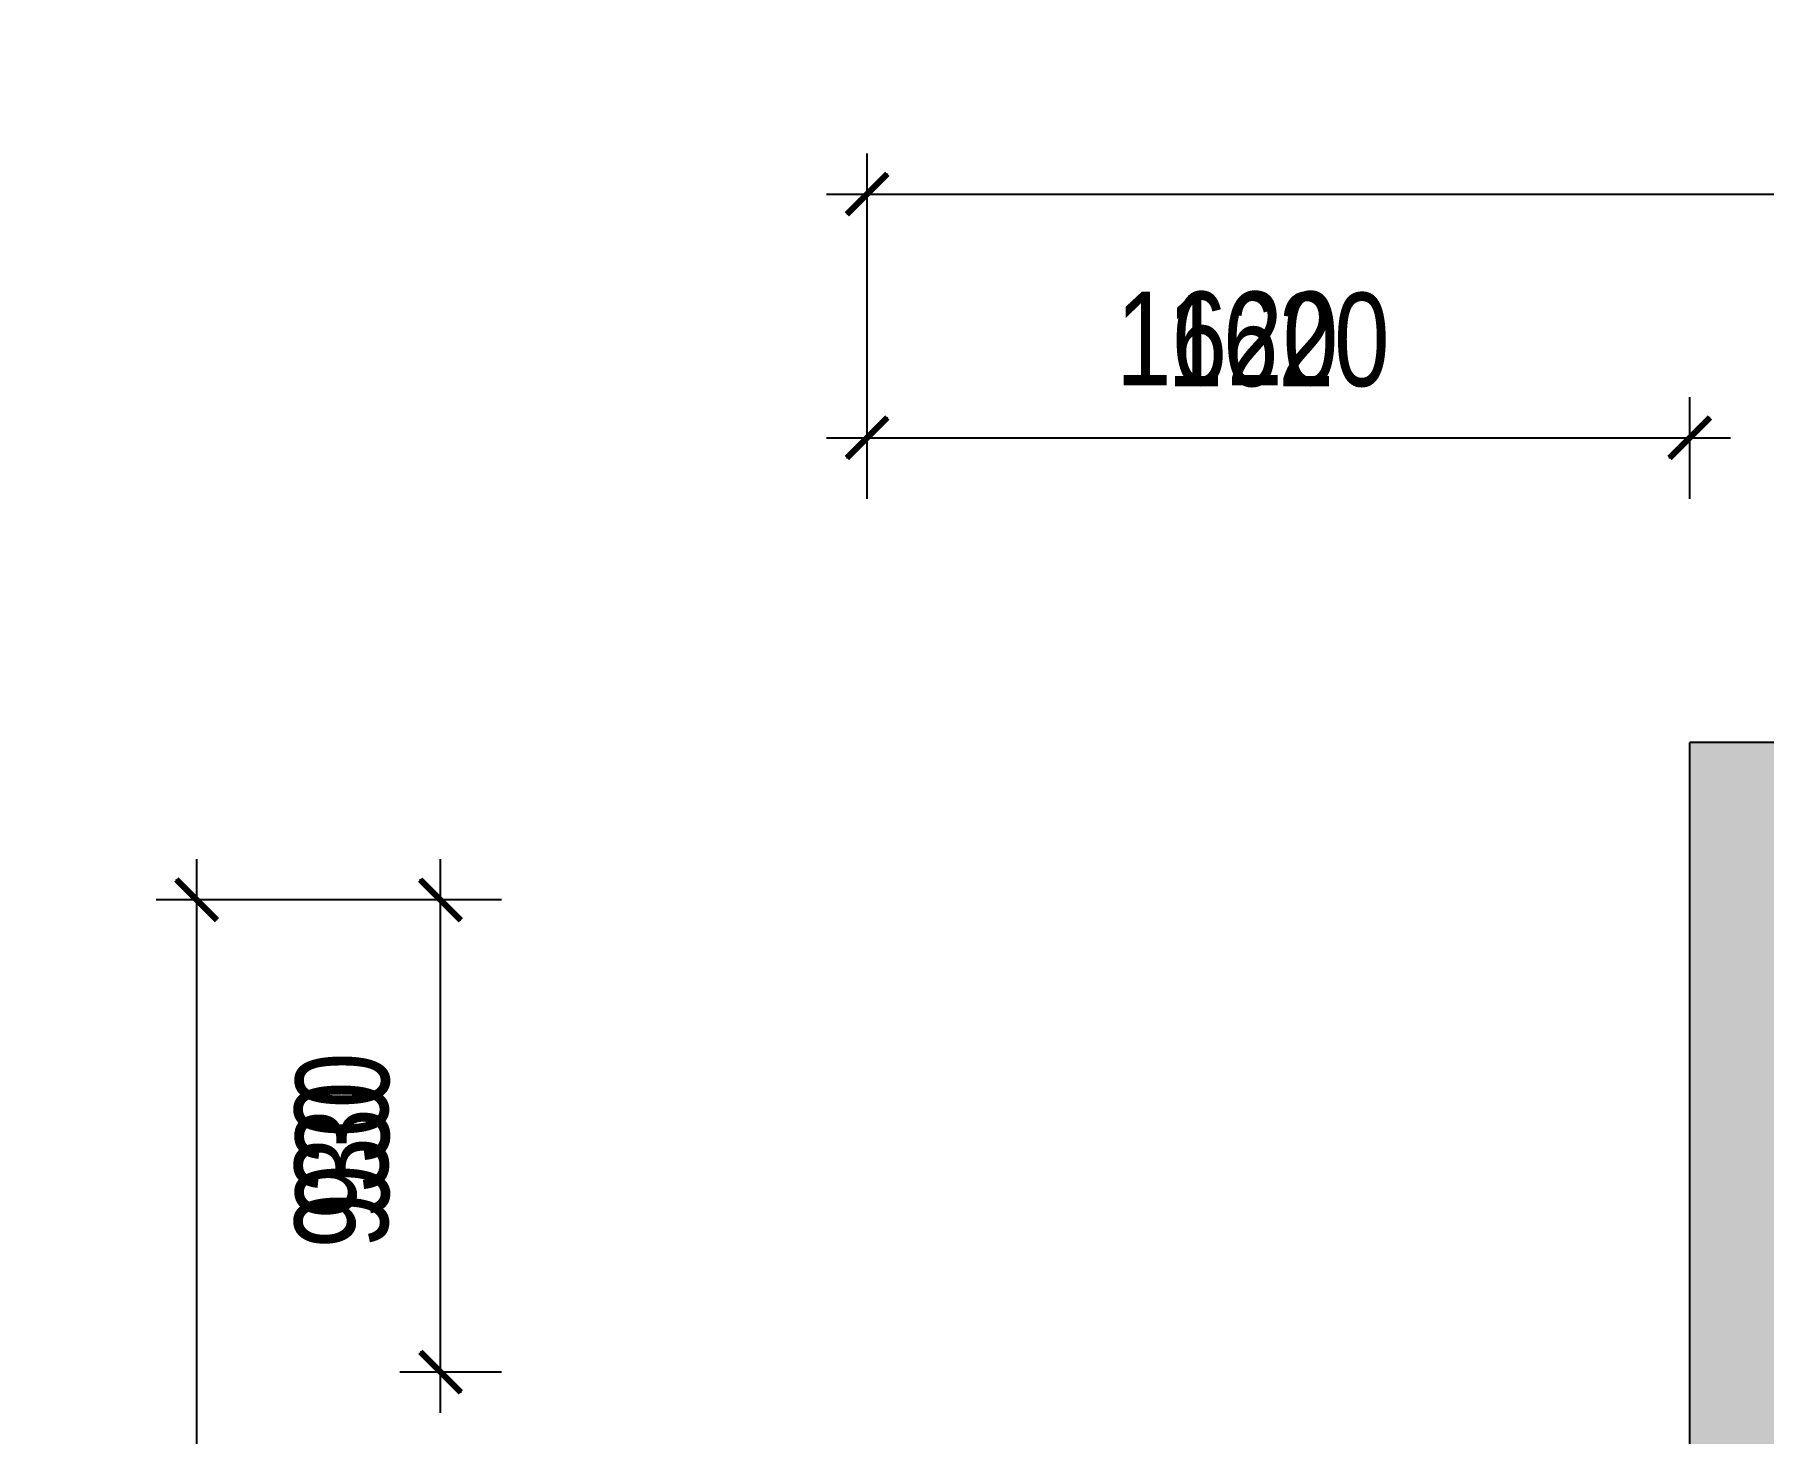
# Model space of a CAD drawing. Header units: millimetres. Extents: x -23568 to 99064, y -162914 to -58422.
# Drawn here: x 18148 to 21552, y -151607 to -148852 of the extents above; entities that cross this region are included whole.
import ezdxf

# ---------------------------------------------------------------- set-up
doc = ezdxf.new("R2010")
doc.units = ezdxf.units.MM
doc.header["$LTSCALE"] = 0.01
doc.linetypes.add('ACAD_ISO03W100', pattern=[30, 12, -18])
doc.layers.add('layer 1', color=7, linetype='Continuous')
doc.layers.add('RC-FIN【天花造型】', color=30, linetype='Continuous')
doc.styles.add('DIM_FONT', font='SIMPLEX.shx', dxfattribs={"width": 0.8})
doc.styles.add('英文字体', font='stylu.ttf', dxfattribs={"width": 0.8})
doc.dimstyles.new('t-60', dxfattribs={"dimscale": 80, "dimtxt": 2.3, "dimasz": 1, "dimexe": 1, "dimexo": 1, "dimgap": 0.5, "dimtad": 0, "dimdec": 0, "dimrnd": 5, "dimzin": 0, "dimdsep": 46, "dimtxsty": '英文字体', "dimblk": 'ARCHTICK', "dimcen": 0.09, "dimdle": 1, "dimclrd": 8, "dimclre": 8, "dimclrt": 2, "dimadec": 0, "dimazin": 0, "dimtfac": 1, "dimtdec": 0, "dimtix": 1, "dimtmove": 2, "dimatfit": 2, "dimldrblk": 'DOT', "dimfxl": 0, "dimtvp": 1, "dimtolj": 1, "dimtzin": 0, "dimarcsym": 0})

# ---------------------------------------------------------------- blocks, each defined once
blk = doc.blocks.new('_ArchTick')
at = {"color": 0, "linetype": 'ByBlock', "const_width": 0.15}
blk.add_lwpolyline([(-0.5, -0.5), (0.5, 0.5)], dxfattribs=at)
blk = doc.blocks.new('*D508')
at = {"color": 8, "lineweight": -2, "transparency": 16777216}
for p, q in [((19787.5, -149766.2), (19787.5, -149566.2)), ((21407.5, -149766.2), (21407.5, -149566.2)), ((19707.5, -149646.2), (21487.5, -149646.2))]:
    blk.add_line(p, q, dxfattribs=at)
at = {"layer": 'Defpoints', "color": 0, "transparency": 16777216}
for p in [(21407.5, -149646.2), (19787.5, -149846.2), (21407.5, -149846.2)]:
    blk.add_point(p, dxfattribs=at)
at = {"color": 8, "lineweight": -2, "transparency": 16777216, "xscale": 80, "yscale": 80, "zscale": 80, "rotation": 180}
blk.add_blockref('_ArchTick', (19787.5, -149646.2), dxfattribs=at)
at = {"color": 8, "lineweight": -2, "transparency": 16777216, "xscale": 80, "yscale": 80, "zscale": 80}
blk.add_blockref('_ArchTick', (21407.5, -149646.2), dxfattribs=at)
at = {"color": 2, "transparency": 16777216, "insert": (20597.5, -149453.9), "char_height": 184, "attachment_point": 5, "style": '英文字体'}
blk.add_mtext('\\A1;1620', dxfattribs=at)
blk = doc.blocks.new('_DOT')
at = {"color": 0, "linetype": 'ByBlock'}
blk.add_line((-0.5, 0), (-1, 0), dxfattribs=at)
at = {"color": 0, "linetype": 'ByBlock', "const_width": 0.5}
blk.add_lwpolyline([(-0.25, 0, 1), (0.25, 0, 1)], format="xyb", close=True, dxfattribs=at)
blk = doc.blocks.new('*D525')
at = {"color": 8, "lineweight": -2, "transparency": 16777216}
for p, q in [((18947.5, -151566.2), (18947.5, -150476.2)), ((19067.5, -150556.2), (18867.5, -150556.2)), ((19067.5, -151486.2), (18867.5, -151486.2))]:
    blk.add_line(p, q, dxfattribs=at)
at = {"layer": 'Defpoints', "color": 0, "transparency": 16777216}
for p in [(18947.5, -150556.2), (19147.5, -150556.2), (19147.5, -151486.2)]:
    blk.add_point(p, dxfattribs=at)
at = {"color": 8, "lineweight": -2, "transparency": 16777216, "xscale": 80, "yscale": 80, "zscale": 80}
for p, rotation in [((18947.5, -150556.2), 90), ((18947.5, -151486.2), 270)]:
    blk.add_blockref('_ArchTick', p, dxfattribs=dict(at, rotation=rotation))
at = {"color": 2, "transparency": 16777216, "insert": (18755.5, -151021.2), "char_height": 184, "attachment_point": 5, "rotation": 90, "style": '英文字体'}
blk.add_mtext('\\A1;930', dxfattribs=at)
blk = doc.blocks.new('*D527')
at = {"color": 8, "lineweight": -2, "transparency": 16777216}
for p, q in [((19787.5, -149566.2), (19787.5, -149086.2)), ((32637.5, -149566.2), (32637.5, -149086.2)), ((19707.5, -149166.2), (32717.5, -149166.2))]:
    blk.add_line(p, q, dxfattribs=at)
at = {"layer": 'Defpoints', "color": 0, "transparency": 16777216}
for p in [(32637.5, -149166.2), (19787.5, -149646.2), (32637.5, -149646.2)]:
    blk.add_point(p, dxfattribs=at)
at = {"color": 8, "lineweight": -2, "transparency": 16777216, "xscale": 80, "yscale": 80, "zscale": 80, "rotation": 180}
blk.add_blockref('_ArchTick', (19787.5, -149166.2), dxfattribs=at)
at = {"color": 8, "lineweight": -2, "transparency": 16777216, "xscale": 80, "yscale": 80, "zscale": 80}
blk.add_blockref('_ArchTick', (32637.5, -149166.2), dxfattribs=at)
at = {"color": 2, "transparency": 16777216, "insert": (26212.5, -148972.9), "char_height": 184, "attachment_point": 5, "style": '英文字体'}
blk.add_mtext('\\A1;12850', dxfattribs=at)
blk = doc.blocks.new('*D530')
at = {"color": 8, "lineweight": -2, "transparency": 16777216}
for p, q in [((18467.5, -158806.2), (18467.5, -150476.2)), ((18867.5, -150556.2), (18387.5, -150556.2)), ((18867.5, -158726.2), (18387.5, -158726.2))]:
    blk.add_line(p, q, dxfattribs=at)
at = {"layer": 'Defpoints', "color": 0, "transparency": 16777216}
for p in [(18467.5, -150556.2), (18947.5, -150556.2), (18947.5, -158726.2)]:
    blk.add_point(p, dxfattribs=at)
at = {"color": 8, "lineweight": -2, "transparency": 16777216, "xscale": 80, "yscale": 80, "zscale": 80}
for p, rotation in [((18467.5, -150556.2), 90), ((18467.5, -158726.2), 270)]:
    blk.add_blockref('_ArchTick', p, dxfattribs=dict(at, rotation=rotation))
at = {"color": 2, "transparency": 16777216, "insert": (18268.9, -154641.2), "char_height": 184, "attachment_point": 5, "rotation": 90, "style": '英文字体'}
blk.add_mtext('\\A1;8170', dxfattribs=at)
blk = doc.blocks.new('ADFADAW')
at = {"layer": 'Defpoints'}
h = blk.add_hatch(color=251, dxfattribs=at)
h.dxf.hatch_style = 1
h.paths.add_polyline_path([(22067.5, -166462.6), (21407.5, -166462.6), (21407.5, -171702.6), (21627.5, -171702.6), (21697.5, -171702.6), (21697.5, -167912.6), (22067.5, -167912.6)])
h.paths.add_polyline_path([(27427.5, -167912.6), (27687.5, -167912.6), (27687.5, -170562.6), (28037.5, -170562.6), (28037.5, -167312.6), (28037.5, -166702.6), (27427.5, -166702.6)])
h.paths.add_polyline_path([(30847.5, -167312.6), (30847.5, -169162.6), (31027.5, -169162.6), (31027.5, -166462.6), (30447.5, -166462.6), (30447.5, -166702.6), (30447.5, -167312.6)])
h.paths.add_polyline_path([(32877.5, -171702.6), (32877.5, -168722.6), (32477.5, -168722.6), (32477.5, -168962.6), (32637.5, -168962.6), (32637.5, -171462.6), (29557.5, -171462.6), (29557.5, -174282.6), (29797.5, -174282.6), (29797.5, -171702.6)])
h.paths.add_polyline_path([(28037.5, -172742.6), (27687.5, -172742.6), (27687.5, -175132.6), (28037.5, -175132.6)])
h.paths.add_polyline_path([(19547.5, -175182.6), (20787.5, -175182.6), (20787.5, -174942.6), (19787.5, -174942.6), (19787.5, -171702.6), (19787.5, -171462.6), (19547.5, -171462.6)])
at = {"layer": 'Defpoints', "color": 251}
for p, q in [((19787.5, -165782.6), (19787.5, -165302.6)), ((19707.5, -165382.6), (32717.5, -165382.6)), ((19787.5, -165982.6), (19787.5, -165782.6)), ((21407.5, -165982.6), (21407.5, -165782.6)), ((19707.5, -165862.6), (21487.5, -165862.6)), ((22067.5, -166462.6), (21407.5, -166462.6)), ((21407.5, -171702.6), (21407.5, -166462.6)), ((18467.5, -175022.6), (18467.5, -166692.6)), ((18947.5, -167782.6), (18947.5, -166692.6)), ((18867.5, -166772.6), (18387.5, -166772.6)), ((19067.5, -166772.6), (18867.5, -166772.6)), ((19067.5, -167702.6), (18867.5, -167702.6))]:
    blk.add_line(p, q, dxfattribs=at)
at = {"layer": 'Defpoints', "color": 251, "linetype": 'ByBlock'}
for p, q in [((19827.5, -165342.6), (19747.5, -165422.6)), ((19827.5, -165822.6), (19747.5, -165902.6)), ((21367.5, -165902.6), (21447.5, -165822.6)), ((18507.5, -166812.6), (18427.5, -166732.6)), ((18987.5, -166812.6), (18907.5, -166732.6)), ((18907.5, -167662.6), (18987.5, -167742.6))]:
    blk.add_line(p, q, dxfattribs=at)
at = {"layer": 'Defpoints', "color": 251, "style": '英文字体', "width": 0.8}
blk.add_text('1620', height=184, dxfattribs=at).set_placement((20277.5, -165758.9))
blk.add_text('930', height=184, rotation=90, dxfattribs=at).set_placement((18844.2, -167458.9))
at = {"layer": 'Defpoints', "color": 251, "linetype": 'ByBlock', "style": 'DIM_FONT', "width": 0.8, "flags": 9}
for tag, p, rotation in [('XSIZE', (30947.5, -169789.4), 90), ('YSIZE', (30947.5, -169789.4), 90), ('XSIZE', (28643.3, -174042.6), 180), ('YSIZE', (28643.3, -174042.6), 180)]:
    blk.add_attdef(tag, p, '', height=0.457, rotation=rotation, dxfattribs=at)
blk = doc.blocks.new('SAEFSEFSF')
at = {"layer": 'layer 1'}
h = blk.add_hatch(color=251, dxfattribs=at)
h.dxf.hatch_style = 1
h.paths.add_polyline_path([(22067.5, -166651.7), (21407.5, -166651.7), (21407.5, -171891.7), (21627.5, -171891.7), (21697.5, -171891.7), (21697.5, -168101.7), (22067.5, -168101.7)])
h.paths.add_polyline_path([(27427.5, -168101.7), (27687.5, -168101.7), (27687.5, -170751.7), (28037.5, -170751.7), (28037.5, -167501.7), (28037.5, -166891.7), (27427.5, -166891.7)])
h.paths.add_polyline_path([(30847.5, -167501.7), (30847.5, -169351.7), (31027.5, -169351.7), (31027.5, -166651.7), (30447.5, -166651.7), (30447.5, -166891.7), (30447.5, -167501.7)])
h.paths.add_polyline_path([(32877.5, -171891.7), (32877.5, -168911.7), (32477.5, -168911.7), (32477.5, -169151.7), (32637.5, -169151.7), (32637.5, -171651.7), (29557.5, -171651.7), (29557.5, -174471.7), (29797.5, -174471.7), (29797.5, -171891.7)])
h.paths.add_polyline_path([(28037.5, -172931.7), (27687.5, -172931.7), (27687.5, -175321.7), (28037.5, -175321.7)])
h.paths.add_polyline_path([(19547.5, -175371.7), (20787.5, -175371.7), (20787.5, -175131.7), (19787.5, -175131.7), (19787.5, -171891.7), (19787.5, -171651.7), (19547.5, -171651.7)])
at = {"layer": 'layer 1', "color": 251}
for p, q in [((19787.5, -165971.7), (19787.5, -165491.7)), ((19707.5, -165571.7), (32717.5, -165571.7)), ((19787.5, -166171.7), (19787.5, -165971.7)), ((21407.5, -166171.7), (21407.5, -165971.7)), ((19707.5, -166051.7), (21487.5, -166051.7)), ((22067.5, -166651.7), (21407.5, -166651.7)), ((21407.5, -171891.7), (21407.5, -166651.7)), ((18467.5, -175211.7), (18467.5, -166881.7)), ((18947.5, -167971.7), (18947.5, -166881.7)), ((18867.5, -166961.7), (18387.5, -166961.7)), ((19067.5, -166961.7), (18867.5, -166961.7)), ((19067.5, -167891.7), (18867.5, -167891.7))]:
    blk.add_line(p, q, dxfattribs=at)
at = {"layer": 'layer 1', "color": 251, "linetype": 'ByBlock'}
for p, q in [((19827.5, -165531.7), (19747.5, -165611.7)), ((19827.5, -166011.7), (19747.5, -166091.7)), ((21367.5, -166091.7), (21447.5, -166011.7)), ((18507.5, -167001.7), (18427.5, -166921.7)), ((18987.5, -167001.7), (18907.5, -166921.7)), ((18907.5, -167851.7), (18987.5, -167931.7))]:
    blk.add_line(p, q, dxfattribs=at)
at = {"layer": 'layer 1', "color": 251, "linetype": 'ACAD_ISO03W100', "lineweight": 100, "style": '英文字体', "width": 0.8}
blk.add_text('1620', height=184, dxfattribs=at).set_placement((20277.5, -165948.1))
blk.add_text('930', height=184, rotation=90, dxfattribs=at).set_placement((18844.2, -167648.1))
at = {"layer": 'layer 1', "color": 251, "linetype": 'ByBlock', "style": 'DIM_FONT', "width": 0.8, "flags": 9}
for tag, p, rotation in [('XSIZE', (30947.5, -169978.6), 90), ('YSIZE', (30947.5, -169978.6), 90), ('XSIZE', (28643.3, -174231.7), 180), ('YSIZE', (28643.3, -174231.7), 180)]:
    blk.add_attdef(tag, p, '', height=0.457, rotation=rotation, dxfattribs=at)

msp = doc.modelspace()

# ---------------------------------------------------------------- hatches: boundary and pattern name
h = msp.add_hatch(color=8)
h.dxf.hatch_style = 1
h.paths.add_polyline_path([(22067.5, -150246.2), (21407.5, -150246.2), (21407.5, -155486.2), (21627.5, -155486.2), (21697.5, -155486.2), (21697.5, -151696.2), (22067.5, -151696.2)])
h.paths.add_polyline_path([(27427.5, -151696.2), (27687.5, -151696.2), (27687.5, -154346.2), (28037.5, -154346.2), (28037.5, -151096.2), (28037.5, -150486.2), (27427.5, -150486.2)])
h.paths.add_polyline_path([(30847.5, -151096.2), (30847.5, -152946.2), (31027.5, -152946.2), (31027.5, -150246.2), (30447.5, -150246.2), (30447.5, -150486.2), (30447.5, -151096.2)])
h.paths.add_polyline_path([(32877.5, -155486.2), (32877.5, -152506.2), (32477.5, -152506.2), (32477.5, -152746.2), (32637.5, -152746.2), (32637.5, -155246.2), (29557.5, -155246.2), (29557.5, -158066.2), (29797.5, -158066.2), (29797.5, -155486.2)])
h.paths.add_polyline_path([(28037.5, -156526.2), (27687.5, -156526.2), (27687.5, -158916.2), (28037.5, -158916.2)])
h.paths.add_polyline_path([(19547.5, -158966.2), (20787.5, -158966.2), (20787.5, -158726.2), (19787.5, -158726.2), (19787.5, -155486.2), (19787.5, -155246.2), (19547.5, -155246.2)])

# ---------------------------------------------------------------- linework, layer by layer
for p in [(22067.5, -150246.2), (21407.5, -155486.2)]:
    msp.add_line(p, (21407.5, -150246.2))

# ---------------------------------------------------------------- block references
at = {"layer": 'layer 1', "linetype": 'ACAD_ISO03W100', "lineweight": 100}
msp.add_blockref('SAEFSEFSF', (0, 16405.5), dxfattribs=at)
at = {"layer": 'RC-FIN【天花造型】'}
msp.add_blockref('ADFADAW', (0, 16216.4), dxfattribs=at)

# ---------------------------------------------------------------- dimensions: what is measured, and where the dimension line sits
for base, p1, p2, picture, middle in [((32637.5, -149166.2), (19787.5, -149646.2), (32637.5, -149646.2), '*D527', (26212.5, -148972.9)), ((21407.5, -149646.2), (19787.5, -149846.2), (21407.5, -149846.2), '*D508', (20597.5, -149453.9))]:
    dim = msp.add_linear_dim(base=base, p1=p1, p2=p2, dimstyle='t-60')
    dim.commit()
    dim.dimension.update_dxf_attribs({"geometry": picture, "text_midpoint": middle})
for base, p1, p2, picture, middle in [((18467.5, -150556.2), (18947.5, -158726.2), (18947.5, -150556.2), '*D530', (18268.9, -154641.2)), ((18947.5, -150556.2), (19147.5, -151486.2), (19147.5, -150556.2), '*D525', (18755.5, -151021.2))]:
    dim = msp.add_linear_dim(base=base, p1=p1, p2=p2, angle=90, dimstyle='t-60')
    dim.commit()
    dim.dimension.update_dxf_attribs({"geometry": picture, "text_midpoint": middle})

doc.saveas('drawing.dxf')
